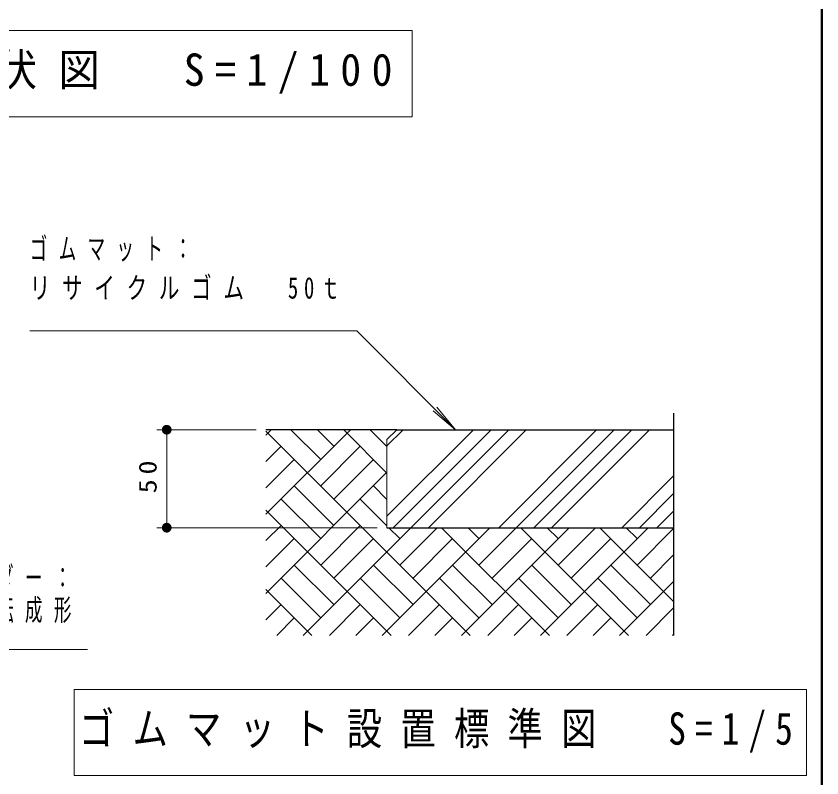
# Model space of a CAD drawing. Units: millimetres on the paper, with parts at other scales. Extents: x -365 to 0, y 0 to 257.
# Drawn here: x -82.3 to 0, y 110.3 to 188.1 of the extents above; entities that cross this region are included whole.
import ezdxf

# ---------------------------------------------------------------- set-up
doc = ezdxf.new("R2010")
doc.units = ezdxf.units.MM
doc.layers.add('LY_1', color=7, linetype='Continuous', lineweight=13)
doc.layers.add('LY_2', color=7, linetype='Continuous', lineweight=13)
doc.styles.add('ＭＳ ゴシック', font='')
doc.styles.get('ＭＳ ゴシック').set_extended_font_data('MS Gothic')

# ---------------------------------------------------------------- blocks, each defined once
blk = doc.blocks.new('filled_dot')
at = {"color": 0, "linetype": 'Continuous', "lineweight": -2, "const_width": 1.25}
blk.add_lwpolyline([(-0.625, 0, 1), (0.625, 0, 1)], format="xyb", close=True, dxfattribs=at)

msp = doc.modelspace()

# ---------------------------------------------------------------- linework, layer by layer
at = {"layer": 'LY_1'}
for p, q in [((-41.838, 186.585), (-98.638, 186.585)), ((-41.838, 177.785), (-41.838, 186.585)), ((-98.638, 177.785), (-41.838, 177.785)), ((-80.906, 155.912), (-47.485, 155.912)), ((-47.485, 155.912), (-37.412, 145.823)), ((-37.412, 145.823), (-39.708, 147.753)), ((-37.412, 145.823), (-39.338, 148.122)), ((-57.776, 145.823), (-67.913, 145.823)), ((-57.776, 145.823), (-67.913, 145.823)), ((-57.776, 145.823), (-67.913, 145.823)), ((-57.776, 145.823), (-67.913, 145.823)), ((-66.913, 135.823), (-66.913, 145.823)), ((-66.913, 135.823), (-66.913, 145.823)), ((-66.913, 135.823), (-66.913, 145.823)), ((-66.913, 135.823), (-66.913, 145.823)), ((-56.776, 137.197), (-48.151, 145.823)), ((-56.776, 145.279), (-56.233, 145.823)), ((-56.776, 137.197), (-48.151, 145.823)), ((-56.776, 145.279), (-56.233, 145.823)), ((-56.776, 137.197), (-48.151, 145.823)), ((-56.776, 145.279), (-56.233, 145.823)), ((-56.776, 137.197), (-48.151, 145.823)), ((-56.776, 145.279), (-56.233, 145.823)), ((-35.918, 124.823), (-56.776, 145.681)), ((-35.918, 124.823), (-56.776, 145.681)), ((-35.918, 124.823), (-56.776, 145.681)), ((-35.918, 124.823), (-56.776, 145.681)), ((-51.187, 142.786), (-54.224, 145.823)), ((-51.187, 142.786), (-54.224, 145.823)), ((-51.187, 142.786), (-54.224, 145.823)), ((-51.187, 142.786), (-54.224, 145.823)), ((-49.84, 144.133), (-51.53, 145.823)), ((-49.84, 144.133), (-51.53, 145.823)), ((-49.84, 144.133), (-51.53, 145.823)), ((-49.84, 144.133), (-51.53, 145.823)), ((-44.417, 141.403), (-48.836, 145.823)), ((-44.417, 141.403), (-48.836, 145.823)), ((-44.417, 141.403), (-48.836, 145.823)), ((-44.417, 141.403), (-48.836, 145.823)), ((-44.417, 144.098), (-46.142, 145.823)), ((-44.417, 144.098), (-46.142, 145.823)), ((-44.417, 144.098), (-46.142, 145.823)), ((-44.417, 144.098), (-46.142, 145.823)), ((-44.417, 136.984), (-35.578, 145.823)), ((-44.417, 144.169), (-42.763, 145.823)), ((-44.417, 136.984), (-35.578, 145.823)), ((-44.417, 144.169), (-42.763, 145.823)), ((-44.417, 136.984), (-35.578, 145.823)), ((-44.417, 144.169), (-42.763, 145.823)), ((-44.417, 136.984), (-35.578, 145.823)), ((-44.417, 144.169), (-42.763, 145.823)), ((-43.782, 135.823), (-33.782, 145.823)), ((-43.782, 135.823), (-33.782, 145.823)), ((-43.782, 135.823), (-33.782, 145.823)), ((-43.782, 135.823), (-33.782, 145.823)), ((-43.432, 145.807), (-43.448, 145.823)), ((-43.432, 145.807), (-43.448, 145.823)), ((-43.432, 145.807), (-43.448, 145.823)), ((-43.432, 145.807), (-43.448, 145.823)), ((-41.986, 135.823), (-31.986, 145.823)), ((-41.986, 135.823), (-31.986, 145.823)), ((-41.986, 135.823), (-31.986, 145.823)), ((-41.986, 135.823), (-31.986, 145.823)), ((-40.19, 135.823), (-30.19, 145.823)), ((-40.19, 135.823), (-30.19, 145.823)), ((-40.19, 135.823), (-30.19, 145.823)), ((-40.19, 135.823), (-30.19, 145.823)), ((-33.006, 135.823), (-23.006, 145.823)), ((-33.006, 135.823), (-23.006, 145.823)), ((-33.006, 135.823), (-23.006, 145.823)), ((-33.006, 135.823), (-23.006, 145.823)), ((-31.21, 135.823), (-21.21, 145.823)), ((-31.21, 135.823), (-21.21, 145.823)), ((-31.21, 135.823), (-21.21, 145.823)), ((-31.21, 135.823), (-21.21, 145.823)), ((-29.414, 135.823), (-19.414, 145.823)), ((-29.414, 135.823), (-19.414, 145.823)), ((-29.414, 135.823), (-19.414, 145.823)), ((-29.414, 135.823), (-19.414, 145.823)), ((-27.618, 135.823), (-17.618, 145.823)), ((-27.618, 135.823), (-17.618, 145.823)), ((-27.618, 135.823), (-17.618, 145.823)), ((-27.618, 135.823), (-17.618, 145.823)), ((-56.776, 142.585), (-55.229, 144.133)), ((-56.776, 142.585), (-55.229, 144.133)), ((-56.776, 142.585), (-55.229, 144.133)), ((-56.776, 142.585), (-55.229, 144.133)), ((-51.187, 140.092), (-47.146, 144.133)), ((-51.187, 140.092), (-47.146, 144.133)), ((-51.187, 140.092), (-47.146, 144.133)), ((-51.187, 140.092), (-47.146, 144.133)), ((-44.417, 135.823), (-44.417, 144.823)), ((-56.776, 139.891), (-53.882, 142.786)), ((-56.776, 139.891), (-53.882, 142.786)), ((-56.776, 139.891), (-53.882, 142.786)), ((-56.776, 139.891), (-53.882, 142.786)), ((-49.84, 138.745), (-45.799, 142.786)), ((-49.84, 138.745), (-45.799, 142.786)), ((-49.84, 138.745), (-45.799, 142.786)), ((-49.84, 138.745), (-45.799, 142.786)), ((-56.776, 129.115), (-44.417, 141.475)), ((-56.776, 129.115), (-44.417, 141.475)), ((-56.776, 129.115), (-44.417, 141.475)), ((-56.776, 129.115), (-44.417, 141.475)), ((-20.434, 135.823), (-15.139, 141.117)), ((-20.434, 135.823), (-15.139, 141.117)), ((-20.434, 135.823), (-15.139, 141.117)), ((-20.434, 135.823), (-15.139, 141.117)), ((-49.84, 136.051), (-53.882, 140.092)), ((-49.84, 136.051), (-53.882, 140.092)), ((-49.84, 136.051), (-53.882, 140.092)), ((-49.84, 136.051), (-53.882, 140.092)), ((-44.417, 138.709), (-45.799, 140.092)), ((-44.417, 138.709), (-45.799, 140.092)), ((-44.417, 138.709), (-45.799, 140.092)), ((-44.417, 138.709), (-45.799, 140.092)), ((-18.638, 135.823), (-15.139, 139.321)), ((-18.638, 135.823), (-15.139, 139.321)), ((-18.638, 135.823), (-15.139, 139.321)), ((-18.638, 135.823), (-15.139, 139.321)), ((-51.187, 134.704), (-55.229, 138.745)), ((-51.187, 134.704), (-55.229, 138.745)), ((-51.187, 134.704), (-55.229, 138.745)), ((-51.187, 134.704), (-55.229, 138.745)), ((-44.417, 136.015), (-47.146, 138.745)), ((-44.417, 136.015), (-47.146, 138.745)), ((-44.417, 136.015), (-47.146, 138.745)), ((-44.417, 136.015), (-47.146, 138.745)), ((-44.001, 124.823), (-56.776, 137.599)), ((-44.001, 124.823), (-56.776, 137.599)), ((-44.001, 124.823), (-56.776, 137.599)), ((-44.001, 124.823), (-56.776, 137.599)), ((-16.842, 135.823), (-15.139, 137.525)), ((-16.842, 135.823), (-15.139, 137.525)), ((-16.842, 135.823), (-15.139, 137.525)), ((-16.842, 135.823), (-15.139, 137.525)), ((-45.417, 135.823), (-67.913, 135.823)), ((-45.417, 135.823), (-67.913, 135.823)), ((-45.417, 135.823), (-67.913, 135.823)), ((-45.417, 135.823), (-67.913, 135.823)), ((-56.776, 134.503), (-55.229, 136.051)), ((-56.776, 134.503), (-55.229, 136.051)), ((-56.776, 134.503), (-55.229, 136.051)), ((-56.776, 134.503), (-55.229, 136.051)), ((-52.986, 124.823), (-41.986, 135.823)), ((-52.986, 124.823), (-41.986, 135.823)), ((-52.986, 124.823), (-41.986, 135.823)), ((-52.986, 124.823), (-41.986, 135.823)), ((-51.187, 132.01), (-47.146, 136.051)), ((-51.187, 132.01), (-47.146, 136.051)), ((-51.187, 132.01), (-47.146, 136.051)), ((-51.187, 132.01), (-47.146, 136.051)), ((-44.904, 124.823), (-33.904, 135.823)), ((-44.904, 124.823), (-33.904, 135.823)), ((-44.904, 124.823), (-33.904, 135.823)), ((-44.904, 124.823), (-33.904, 135.823)), ((-43.105, 134.704), (-44.224, 135.823)), ((-43.105, 134.704), (-44.224, 135.823)), ((-43.105, 134.704), (-44.224, 135.823)), ((-43.105, 134.704), (-44.224, 135.823)), ((-43.105, 132.01), (-39.292, 135.823)), ((-43.105, 132.01), (-39.292, 135.823)), ((-43.105, 132.01), (-39.292, 135.823)), ((-43.105, 132.01), (-39.292, 135.823)), ((-27.836, 124.823), (-38.836, 135.823)), ((-27.836, 124.823), (-38.836, 135.823)), ((-27.836, 124.823), (-38.836, 135.823)), ((-27.836, 124.823), (-38.836, 135.823)), ((-36.822, 124.823), (-25.822, 135.823)), ((-36.822, 124.823), (-25.822, 135.823)), ((-36.822, 124.823), (-25.822, 135.823)), ((-36.822, 124.823), (-25.822, 135.823)), ((-35.023, 134.704), (-36.142, 135.823)), ((-35.023, 134.704), (-36.142, 135.823)), ((-35.023, 134.704), (-36.142, 135.823)), ((-35.023, 134.704), (-36.142, 135.823)), ((-35.023, 132.01), (-31.21, 135.823)), ((-35.023, 132.01), (-31.21, 135.823)), ((-35.023, 132.01), (-31.21, 135.823)), ((-35.023, 132.01), (-31.21, 135.823)), ((-19.754, 124.823), (-30.754, 135.823)), ((-19.754, 124.823), (-30.754, 135.823)), ((-19.754, 124.823), (-30.754, 135.823)), ((-19.754, 124.823), (-30.754, 135.823)), ((-28.74, 124.823), (-17.74, 135.823)), ((-28.74, 124.823), (-17.74, 135.823)), ((-28.74, 124.823), (-17.74, 135.823)), ((-28.74, 124.823), (-17.74, 135.823)), ((-26.941, 134.704), (-28.06, 135.823)), ((-26.941, 134.704), (-28.06, 135.823)), ((-26.941, 134.704), (-28.06, 135.823)), ((-26.941, 134.704), (-28.06, 135.823)), ((-26.941, 132.01), (-23.128, 135.823)), ((-26.941, 132.01), (-23.128, 135.823)), ((-26.941, 132.01), (-23.128, 135.823)), ((-26.941, 132.01), (-23.128, 135.823)), ((-15.139, 128.29), (-22.672, 135.823)), ((-15.139, 128.29), (-22.672, 135.823)), ((-15.139, 128.29), (-22.672, 135.823)), ((-15.139, 128.29), (-22.672, 135.823)), ((-18.859, 134.704), (-19.978, 135.823)), ((-18.859, 134.704), (-19.978, 135.823)), ((-18.859, 134.704), (-19.978, 135.823)), ((-18.859, 134.704), (-19.978, 135.823)), ((-18.859, 132.01), (-15.139, 135.729)), ((-18.859, 132.01), (-15.139, 135.729)), ((-18.859, 132.01), (-15.139, 135.729)), ((-18.859, 132.01), (-15.139, 135.729)), ((-56.776, 131.809), (-53.882, 134.704)), ((-56.776, 131.809), (-53.882, 134.704)), ((-56.776, 131.809), (-53.882, 134.704)), ((-56.776, 131.809), (-53.882, 134.704)), ((-49.84, 130.663), (-45.799, 134.704)), ((-49.84, 130.663), (-45.799, 134.704)), ((-49.84, 130.663), (-45.799, 134.704)), ((-49.84, 130.663), (-45.799, 134.704)), ((-41.758, 130.663), (-37.717, 134.704)), ((-41.758, 130.663), (-37.717, 134.704)), ((-41.758, 130.663), (-37.717, 134.704)), ((-41.758, 130.663), (-37.717, 134.704)), ((-33.676, 130.663), (-29.635, 134.704)), ((-33.676, 130.663), (-29.635, 134.704)), ((-33.676, 130.663), (-29.635, 134.704)), ((-33.676, 130.663), (-29.635, 134.704)), ((-25.594, 130.663), (-21.553, 134.704)), ((-25.594, 130.663), (-21.553, 134.704)), ((-25.594, 130.663), (-21.553, 134.704)), ((-25.594, 130.663), (-21.553, 134.704)), ((-17.511, 130.663), (-15.139, 133.035)), ((-17.511, 130.663), (-15.139, 133.035)), ((-17.511, 130.663), (-15.139, 133.035)), ((-17.511, 130.663), (-15.139, 133.035)), ((-49.84, 127.969), (-53.882, 132.01)), ((-49.84, 127.969), (-53.882, 132.01)), ((-49.84, 127.969), (-53.882, 132.01)), ((-49.84, 127.969), (-53.882, 132.01)), ((-41.758, 127.969), (-45.799, 132.01)), ((-41.758, 127.969), (-45.799, 132.01)), ((-41.758, 127.969), (-45.799, 132.01)), ((-41.758, 127.969), (-45.799, 132.01)), ((-33.676, 127.969), (-37.717, 132.01)), ((-33.676, 127.969), (-37.717, 132.01)), ((-33.676, 127.969), (-37.717, 132.01)), ((-33.676, 127.969), (-37.717, 132.01)), ((-25.594, 127.969), (-29.635, 132.01)), ((-25.594, 127.969), (-29.635, 132.01)), ((-25.594, 127.969), (-29.635, 132.01)), ((-25.594, 127.969), (-29.635, 132.01)), ((-17.511, 127.969), (-21.553, 132.01)), ((-17.511, 127.969), (-21.553, 132.01)), ((-17.511, 127.969), (-21.553, 132.01)), ((-17.511, 127.969), (-21.553, 132.01)), ((-51.187, 126.622), (-55.229, 130.663)), ((-51.187, 126.622), (-55.229, 130.663)), ((-51.187, 126.622), (-55.229, 130.663)), ((-51.187, 126.622), (-55.229, 130.663)), ((-43.105, 126.622), (-47.146, 130.663)), ((-43.105, 126.622), (-47.146, 130.663)), ((-43.105, 126.622), (-47.146, 130.663)), ((-43.105, 126.622), (-47.146, 130.663)), ((-35.023, 126.622), (-39.064, 130.663)), ((-35.023, 126.622), (-39.064, 130.663)), ((-35.023, 126.622), (-39.064, 130.663)), ((-35.023, 126.622), (-39.064, 130.663)), ((-26.941, 126.622), (-30.982, 130.663)), ((-26.941, 126.622), (-30.982, 130.663)), ((-26.941, 126.622), (-30.982, 130.663)), ((-26.941, 126.622), (-30.982, 130.663)), ((-18.859, 126.622), (-22.9, 130.663)), ((-18.859, 126.622), (-22.9, 130.663)), ((-18.859, 126.622), (-22.9, 130.663)), ((-18.859, 126.622), (-22.9, 130.663)), ((-20.657, 124.823), (-15.139, 130.341)), ((-20.657, 124.823), (-15.139, 130.341)), ((-20.657, 124.823), (-15.139, 130.341)), ((-20.657, 124.823), (-15.139, 130.341)), ((-52.083, 124.823), (-56.776, 129.517)), ((-52.083, 124.823), (-56.776, 129.517)), ((-52.083, 124.823), (-56.776, 129.517)), ((-52.083, 124.823), (-56.776, 129.517)), ((-56.776, 126.421), (-55.229, 127.969)), ((-56.776, 126.421), (-55.229, 127.969)), ((-56.776, 126.421), (-55.229, 127.969)), ((-56.776, 126.421), (-55.229, 127.969)), ((-50.292, 124.823), (-47.146, 127.969)), ((-50.292, 124.823), (-47.146, 127.969)), ((-50.292, 124.823), (-47.146, 127.969)), ((-50.292, 124.823), (-47.146, 127.969)), ((-42.21, 124.823), (-39.064, 127.969)), ((-42.21, 124.823), (-39.064, 127.969)), ((-42.21, 124.823), (-39.064, 127.969)), ((-42.21, 124.823), (-39.064, 127.969)), ((-34.128, 124.823), (-30.982, 127.969)), ((-34.128, 124.823), (-30.982, 127.969)), ((-34.128, 124.823), (-30.982, 127.969)), ((-34.128, 124.823), (-30.982, 127.969)), ((-26.045, 124.823), (-22.9, 127.969)), ((-26.045, 124.823), (-22.9, 127.969)), ((-26.045, 124.823), (-22.9, 127.969)), ((-26.045, 124.823), (-22.9, 127.969)), ((-17.963, 124.823), (-15.139, 127.647)), ((-17.963, 124.823), (-15.139, 127.647)), ((-17.963, 124.823), (-15.139, 127.647)), ((-17.963, 124.823), (-15.139, 127.647)), ((-55.68, 124.823), (-53.882, 126.622)), ((-55.68, 124.823), (-53.882, 126.622)), ((-55.68, 124.823), (-53.882, 126.622)), ((-55.68, 124.823), (-53.882, 126.622)), ((-47.598, 124.823), (-45.799, 126.622)), ((-47.598, 124.823), (-45.799, 126.622)), ((-47.598, 124.823), (-45.799, 126.622)), ((-47.598, 124.823), (-45.799, 126.622)), ((-39.516, 124.823), (-37.717, 126.622)), ((-39.516, 124.823), (-37.717, 126.622)), ((-39.516, 124.823), (-37.717, 126.622)), ((-39.516, 124.823), (-37.717, 126.622)), ((-31.434, 124.823), (-29.635, 126.622)), ((-31.434, 124.823), (-29.635, 126.622)), ((-31.434, 124.823), (-29.635, 126.622)), ((-31.434, 124.823), (-29.635, 126.622)), ((-23.351, 124.823), (-21.553, 126.622)), ((-23.351, 124.823), (-21.553, 126.622)), ((-23.351, 124.823), (-21.553, 126.622)), ((-23.351, 124.823), (-21.553, 126.622)), ((-15.269, 124.823), (-15.139, 124.953)), ((-15.269, 124.823), (-15.139, 124.953)), ((-15.269, 124.823), (-15.139, 124.953)), ((-15.269, 124.823), (-15.139, 124.953)), ((-105.007, 123.39), (-75.007, 123.39)), ((-76.359, 119.315), (-76.359, 110.515)), ((-1.559, 119.315), (-76.359, 119.315)), ((-76.359, 119.315), (-76.359, 110.515)), ((-1.559, 119.315), (-76.359, 119.315)), ((-76.359, 119.315), (-76.359, 110.515)), ((-1.559, 119.315), (-76.359, 119.315)), ((-76.359, 119.315), (-76.359, 110.515)), ((-1.559, 119.315), (-76.359, 119.315)), ((-1.559, 110.515), (-1.559, 119.315)), ((-1.559, 110.515), (-1.559, 119.315)), ((-1.559, 110.515), (-1.559, 119.315)), ((-1.559, 110.515), (-1.559, 119.315)), ((-76.359, 110.515), (-1.559, 110.515)), ((-76.359, 110.515), (-1.559, 110.515)), ((-76.359, 110.515), (-1.559, 110.515)), ((-76.359, 110.515), (-1.559, 110.515))]:
    msp.add_line(p, q, dxfattribs=at)
at = {"layer": 'LY_1', "lineweight": 25}
for p, q in [((-15.139, 147.508), (-15.139, 124.823)), ((-43.417, 145.823), (-56.776, 145.823)), ((-43.417, 145.823), (-44.417, 144.823)), ((-43.417, 145.823), (-15.139, 145.823)), ((-44.417, 135.823), (-15.139, 135.823))]:
    msp.add_line(p, q, dxfattribs=at)
at = {"layer": 'LY_2', "lineweight": 50}
msp.add_line((0, 0), (0, 257), dxfattribs=at)

# ---------------------------------------------------------------- block references
at = {"layer": 'LY_1', "xscale": 0.4, "yscale": 0.4}
for p, rotation in [((-66.913, 145.823), 270), ((-66.913, 145.823), 270), ((-66.913, 145.823), 270), ((-66.913, 145.823), 270), ((-66.913, 135.823), 90), ((-66.913, 135.823), 90), ((-66.913, 135.823), 90), ((-66.913, 135.823), 90)]:
    msp.add_blockref('filled_dot', p, dxfattribs=dict(at, rotation=rotation))

# ---------------------------------------------------------------- texts
at = {"layer": 'LY_1', "style": 'ＭＳ ゴシック'}
for s, insert, char_height, attachment_point in [('\\T1.5;\\W0.95;基礎伏図\u3000S=1/100', (-97.238, 182.185), 3.299, 4), ('\\T1.64;\\W0.6;ゴムマット：', (-80.906, 165.412), 2.199, 1), ('\\T1.64;\\W0.6;ゴムマット：', (-80.906, 165.412), 2.199, 1), ('\\T1.64;\\W0.6;ゴムマット：', (-80.906, 165.412), 2.199, 1), ('\\T1.64;\\W0.6;ゴムマット：', (-80.906, 165.412), 2.199, 1), ('\\T1.57;\\W0.7;リサイクルゴム\u300050ｔ', (-80.906, 161.412), 2.199, 1), ('\\T1.57;\\W0.7;リサイクルゴム\u300050ｔ', (-80.906, 161.412), 2.199, 1), ('\\T1.57;\\W0.7;リサイクルゴム\u300050ｔ', (-80.906, 161.412), 2.199, 1), ('\\T1.57;\\W0.7;リサイクルゴム\u300050ｔ', (-80.906, 161.412), 2.199, 1), ('\\T1.64;\\W0.6;ウェーブスライダー：', (-105.007, 131.84), 2.199, 1), ('\\T1.64;\\W0.6;ポリエチレン回転成形', (-105.007, 128.54), 2.199, 1), ('\\T1.52;\\W0.8;ゴムマット設置標準図\u3000S=1/5', (-38.959, 114.915), 3.299, 5), ('\\T1.52;\\W0.8;ゴムマット設置標準図\u3000S=1/5', (-38.959, 114.915), 3.299, 5), ('\\T1.52;\\W0.8;ゴムマット設置標準図\u3000S=1/5', (-38.959, 114.915), 3.299, 5), ('\\T1.52;\\W0.8;ゴムマット設置標準図\u3000S=1/5', (-38.959, 114.915), 3.299, 5)]:
    msp.add_mtext(s, dxfattribs=dict(at, insert=insert, char_height=char_height, attachment_point=attachment_point))
at = {"layer": 'LY_1', "insert": (-67.913, 141.251), "char_height": 1.833, "attachment_point": 8, "rotation": 90, "style": 'ＭＳ ゴシック'}
msp.add_mtext('\\T1.34;\\W1.15;50', dxfattribs=at)
msp.add_mtext('\\T1.34;\\W1.15;50', dxfattribs=at)
msp.add_mtext('\\T1.34;\\W1.15;50', dxfattribs=at)
msp.add_mtext('\\T1.34;\\W1.15;50', dxfattribs=at)

doc.saveas('drawing.dxf')
